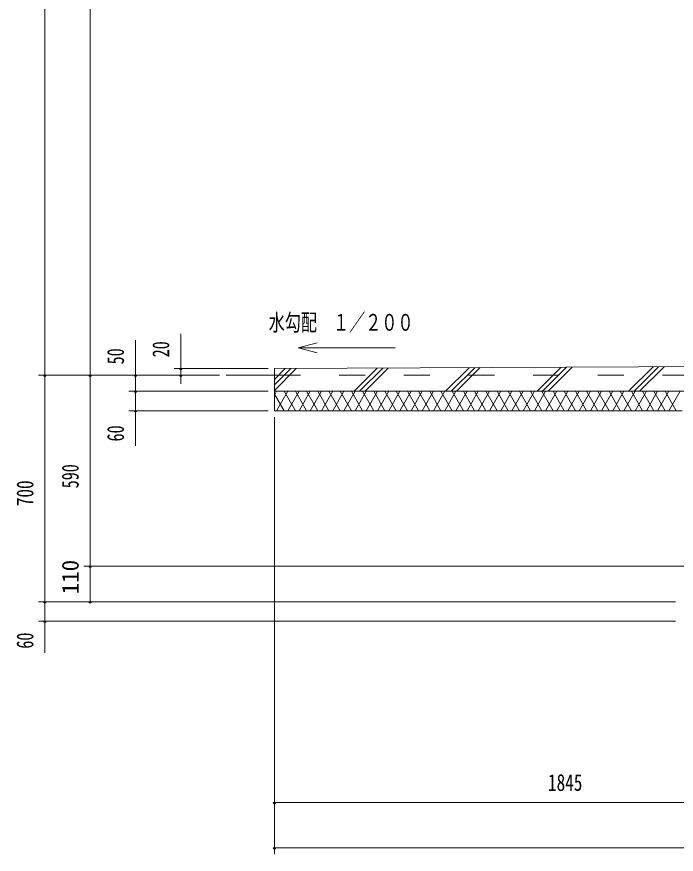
# Model space of a CAD drawing. Units: millimetres, scale not verified. Extents: x -31531 to 31536, y -14700 to 14700.
# Drawn here: x 11536 to 18673, y -3647 to 5408 of the extents above; entities that cross this region are included whole.
import ezdxf
from ezdxf.enums import TextEntityAlignment as Align

# ---------------------------------------------------------------- set-up
doc = ezdxf.new("R2010")
doc.units = ezdxf.units.MM
doc.header["$LTSCALE"] = 70
doc.linetypes.add('USER2', pattern=[10, 4, -6])
for name, color, linetype, lineweight in [('0-6_2-02BOLD', 7, 'Continuous', 18), ('0-7_2-12HIDDEN', 3, 'USER2', 18), ('0-A_2-52DIM', 3, 'Continuous', 18), ('0-B_2-62HATCH', 2, 'Continuous', 18)]:
    doc.layers.add(name, color=color, linetype=linetype, lineweight=lineweight)
doc.styles.add('ＭＳ ゴシック', font='')
doc.styles.get('ＭＳ ゴシック').set_extended_font_data('MS Gothic')

msp = doc.modelspace()

# ---------------------------------------------------------------- linework, layer by layer
at = {"layer": '0-6_2-02BOLD'}
for p, q in [((14325.46, 1532.9), (13800.46, 1532.9)), ((20627.03, 1357.9), (14325.46, 1357.9)), ((18735.45, 1147.9), (14325.46, 1147.9))]:
    msp.add_line(p, q, dxfattribs=at)
msp.add_lwpolyline([(20627.03, 1634.25), (14325.46, 1602.9), (14325.46, 1147.9)], dxfattribs=at)
at = {"layer": '0-7_2-12HIDDEN'}
msp.add_line((14325.46, 1532.9), (28395.46, 1532.9), dxfattribs=at)
at = {"layer": '0-A_2-52DIM'}
for p, q in [((11840.45, 11395.9), (11840.45, -1470.1)), ((12330.45, -917.1), (12330.45, 11395.9)), ((12820.46, 1910.9), (12820.46, 769.9)), ((13310.46, 1438.97), (13310.46, 1980.9)), ((14582.47, 1827.81), (14785.32, 1882.16)), ((14582.47, 1827.81), (14785.32, 1773.46)), ((14582.47, 1827.81), (15632.47, 1827.81)), ((14255.46, 1602.9), (13240.46, 1602.9)), ((13324.46, 1602.9), (13296.46, 1602.9)), ((13730.45, 1532.9), (11770.45, 1532.9)), ((11854.45, 1532.9), (11826.45, 1532.9)), ((12344.45, 1532.9), (12316.45, 1532.9)), ((12834.46, 1532.9), (12806.46, 1532.9)), ((13324.46, 1532.9), (13296.46, 1532.9)), ((14255.46, 1357.9), (12750.46, 1357.9)), ((12834.46, 1357.9), (12806.46, 1357.9)), ((14255.46, 1147.9), (12750.46, 1147.9)), ((12834.46, 1147.9), (12806.46, 1147.9)), ((14325.46, 1077.9), (14325.46, -3647.09)), ((20557.02, -532.1), (12260.46, -532.1)), ((12344.46, -532.1), (12316.46, -532.1)), ((18665.46, -917.1), (11770.46, -917.1)), ((11854.46, -917.1), (11826.46, -917.1)), ((12344.46, -917.1), (12316.46, -917.1)), ((18665.46, -1127.1), (11770.46, -1127.1)), ((11854.46, -1127.1), (11826.46, -1127.1)), ((14339.46, -3087.09), (14311.46, -3087.09)), ((28395.46, -3087.09), (14325.46, -3087.09)), ((14339.46, -3577.09), (14311.46, -3577.09)), ((14325.46, -3577.09), (28395.46, -3577.09))]:
    msp.add_line(p, q, dxfattribs=at)
for centre in [(13310.46, 1602.9), (11840.45, 1532.9), (12330.45, 1532.9), (12820.46, 1532.9), (13310.46, 1532.9), (12820.46, 1357.9), (12820.46, 1147.9), (12330.46, -532.1), (11840.46, -917.1), (12330.46, -917.1), (11840.46, -1127.1), (14325.46, -3087.09), (14325.46, -3577.09)]:
    msp.add_arc(centre, 14, 180, 0, dxfattribs=at)
at = {"layer": '0-B_2-62HATCH'}
for p, q in [((14325.46, 1368.15), (14561.38, 1604.08)), ((14325.46, 1427.54), (14501.69, 1603.78)), ((14325.46, 1486.94), (14442, 1603.48)), ((15186.36, 1357.9), (15436.89, 1608.43)), ((15245.76, 1357.9), (15496.59, 1608.73)), ((15305.16, 1357.9), (15556.28, 1609.03)), ((16176.32, 1357.9), (16431.8, 1613.38)), ((16235.71, 1357.9), (16491.49, 1613.68)), ((16295.11, 1357.9), (16551.18, 1613.98)), ((17166.26, 1357.9), (17426.69, 1618.33)), ((17225.66, 1357.9), (17486.39, 1618.63)), ((17285.06, 1357.9), (17546.08, 1618.93)), ((18156.21, 1357.9), (18421.59, 1623.28)), ((18215.61, 1357.9), (18481.29, 1623.58)), ((18275, 1357.9), (18540.98, 1623.88)), ((14325.46, 1317.94), (14348.53, 1357.9)), ((14429.35, 1147.9), (14325.46, 1327.86)), ((14348.52, 1147.9), (14469.77, 1357.9)), ((14550.6, 1147.9), (14429.35, 1357.9)), ((14469.77, 1147.9), (14591.01, 1357.9)), ((14671.84, 1147.9), (14550.6, 1357.9)), ((14591.01, 1147.9), (14712.25, 1357.9)), ((14793.09, 1147.9), (14671.84, 1357.9)), ((14712.25, 1147.9), (14833.5, 1357.9)), ((14914.33, 1147.9), (14793.09, 1357.9)), ((14833.5, 1147.9), (14954.74, 1357.9)), ((15035.57, 1147.9), (14914.33, 1357.9)), ((14954.74, 1147.9), (15075.99, 1357.9)), ((15156.82, 1147.9), (15035.57, 1357.9)), ((15075.99, 1147.9), (15197.23, 1357.9)), ((15278.06, 1147.9), (15156.82, 1357.9)), ((15197.23, 1147.9), (15318.47, 1357.9)), ((15399.3, 1147.9), (15278.06, 1357.9)), ((15318.48, 1147.9), (15439.72, 1357.9)), ((15520.55, 1147.9), (15399.31, 1357.9)), ((15439.72, 1147.9), (15560.96, 1357.9)), ((15641.79, 1147.9), (15520.55, 1357.9)), ((15560.96, 1147.9), (15682.2, 1357.9)), ((15763.03, 1147.9), (15641.79, 1357.9)), ((15682.2, 1147.9), (15803.45, 1357.9)), ((15884.28, 1147.9), (15763.04, 1357.9)), ((15803.45, 1147.9), (15924.69, 1357.9)), ((16005.52, 1147.9), (15884.28, 1357.9)), ((15924.69, 1147.9), (16045.94, 1357.9)), ((16126.77, 1147.9), (16005.52, 1357.9)), ((16045.94, 1147.9), (16167.18, 1357.9)), ((16248.01, 1147.9), (16126.77, 1357.9)), ((16167.18, 1147.9), (16288.42, 1357.9)), ((16369.25, 1147.9), (16248.01, 1357.9)), ((16288.42, 1147.9), (16409.67, 1357.9)), ((16490.5, 1147.9), (16369.25, 1357.9)), ((16409.67, 1147.9), (16530.91, 1357.9)), ((16611.74, 1147.9), (16490.5, 1357.9)), ((16530.91, 1147.9), (16652.15, 1357.9)), ((16732.99, 1147.9), (16611.74, 1357.9)), ((16652.16, 1147.9), (16773.4, 1357.9)), ((16854.23, 1147.9), (16732.99, 1357.9)), ((16773.4, 1147.9), (16894.64, 1357.9)), ((16975.47, 1147.9), (16854.23, 1357.9)), ((16894.64, 1147.9), (17015.88, 1357.9)), ((17096.72, 1147.9), (16975.47, 1357.9)), ((17015.89, 1147.9), (17137.13, 1357.9)), ((17217.96, 1147.9), (17096.72, 1357.9)), ((17137.13, 1147.9), (17258.37, 1357.9)), ((17339.2, 1147.9), (17217.96, 1357.9)), ((17258.37, 1147.9), (17379.62, 1357.9)), ((17460.45, 1147.9), (17339.21, 1357.9)), ((17379.62, 1147.9), (17500.86, 1357.9)), ((17581.69, 1147.9), (17460.45, 1357.9)), ((17500.87, 1147.9), (17622.1, 1357.9)), ((17702.93, 1147.9), (17581.69, 1357.9)), ((17622.1, 1147.9), (17743.35, 1357.9)), ((17824.18, 1147.9), (17702.93, 1357.9)), ((17743.35, 1147.9), (17864.59, 1357.9)), ((17945.42, 1147.9), (17824.18, 1357.9)), ((17864.59, 1147.9), (17985.84, 1357.9)), ((18066.67, 1147.9), (17945.42, 1357.9)), ((17985.84, 1147.9), (18107.08, 1357.9)), ((18187.91, 1147.9), (18066.67, 1357.9)), ((18107.08, 1147.9), (18228.32, 1357.9)), ((18309.15, 1147.9), (18187.91, 1357.9)), ((18228.32, 1147.9), (18349.57, 1357.9)), ((18430.4, 1147.9), (18309.15, 1357.9)), ((18349.57, 1147.9), (18470.81, 1357.9)), ((18551.64, 1147.9), (18430.4, 1357.9)), ((18470.81, 1147.9), (18592.05, 1357.9)), ((18672.88, 1147.9), (18551.64, 1357.9)), ((18592.05, 1147.9), (18713.3, 1357.9))]:
    msp.add_line(p, q, dxfattribs=at)

# ---------------------------------------------------------------- texts
at = {"layer": '0-A_2-52DIM', "color": 7, "style": 'ＭＳ ゴシック'}
for s, width, p in [('水勾配\u3000１／２００', 0.7, (14262.62, 1957.68)), ('1845', 0.75, (17285.09, -3017.09))]:
    msp.add_text(s, height=182.3, dxfattribs=dict(at, width=width)).set_placement(p, align=Align.BOTTOM_LEFT)
for s, width, p in [('50', 0.7, (12750.46, 1649.5)), ('20', 0.7, (13240.46, 1725.65)), ('60', 0.7, (12750.46, 815.94)), ('590', 0.7, (12260.46, 309.47)), ('700', 0.75, (11770.46, 116.1)), ('60', 0.7, (11770.46, -1424.06))]:
    msp.add_text(s, height=182.3, rotation=90, dxfattribs=dict(at, width=width)).set_placement(p, align=Align.BOTTOM_LEFT)
msp.add_text('110', height=182.3, rotation=90, dxfattribs=at).set_placement((12260.46, -836.33), align=Align.BOTTOM_LEFT)

doc.saveas('drawing.dxf')
